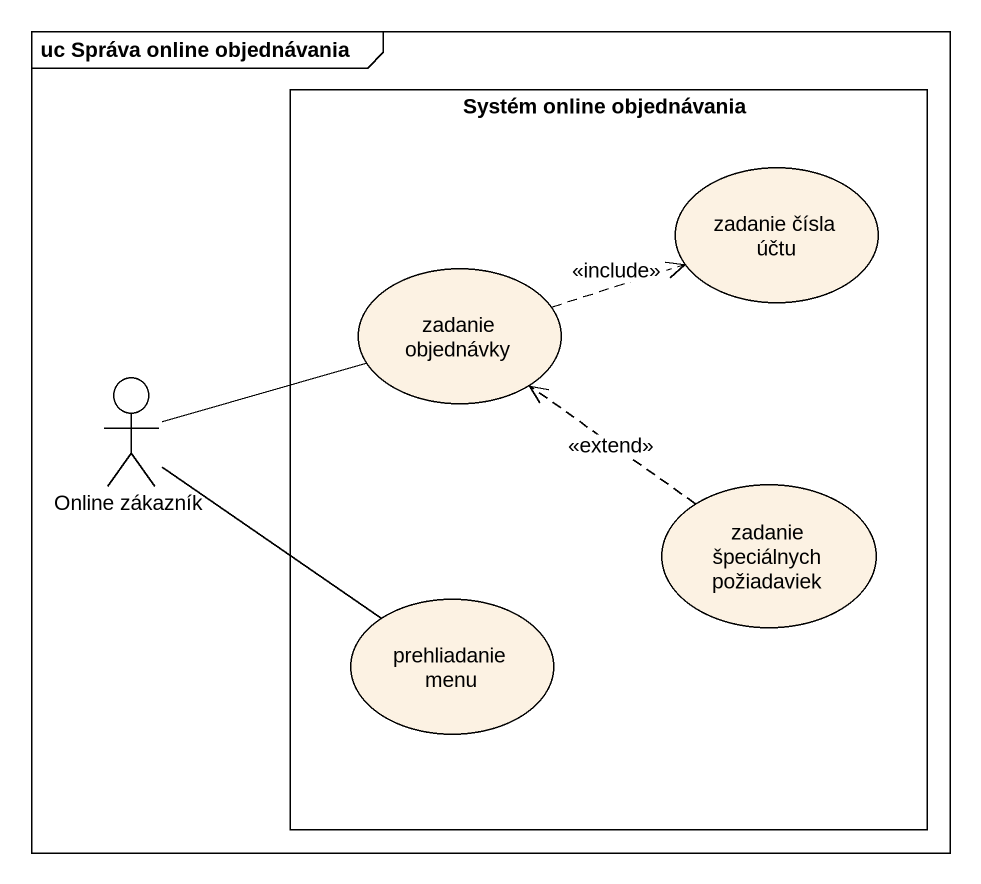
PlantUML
@startuml
mainframe uc Správa online objednávania
rectangle "Systém online objednávania" as Systém_online_objednávania {
  usecase "zadanie čísla účtu" as zadanie_čísla_účtu
  usecase "zadanie objednávky" as zadanie_objednávky
  usecase "zadanie špeciálnych požiadaviek" as zadanie_špeciálnych
  usecase "prehliadanie menu" as prehliadanie_menu
}
actor "Online zákazník" as Online_zákazník
zadanie_objednávky .right.> zadanie_čísla_účtu : <<include>>
Online_zákazník -right- zadanie_objednávky
Online_zákazník -- prehliadanie_menu
zadanie_špeciálnych .up.> zadanie_objednávky : <<extend>>
@enduml
